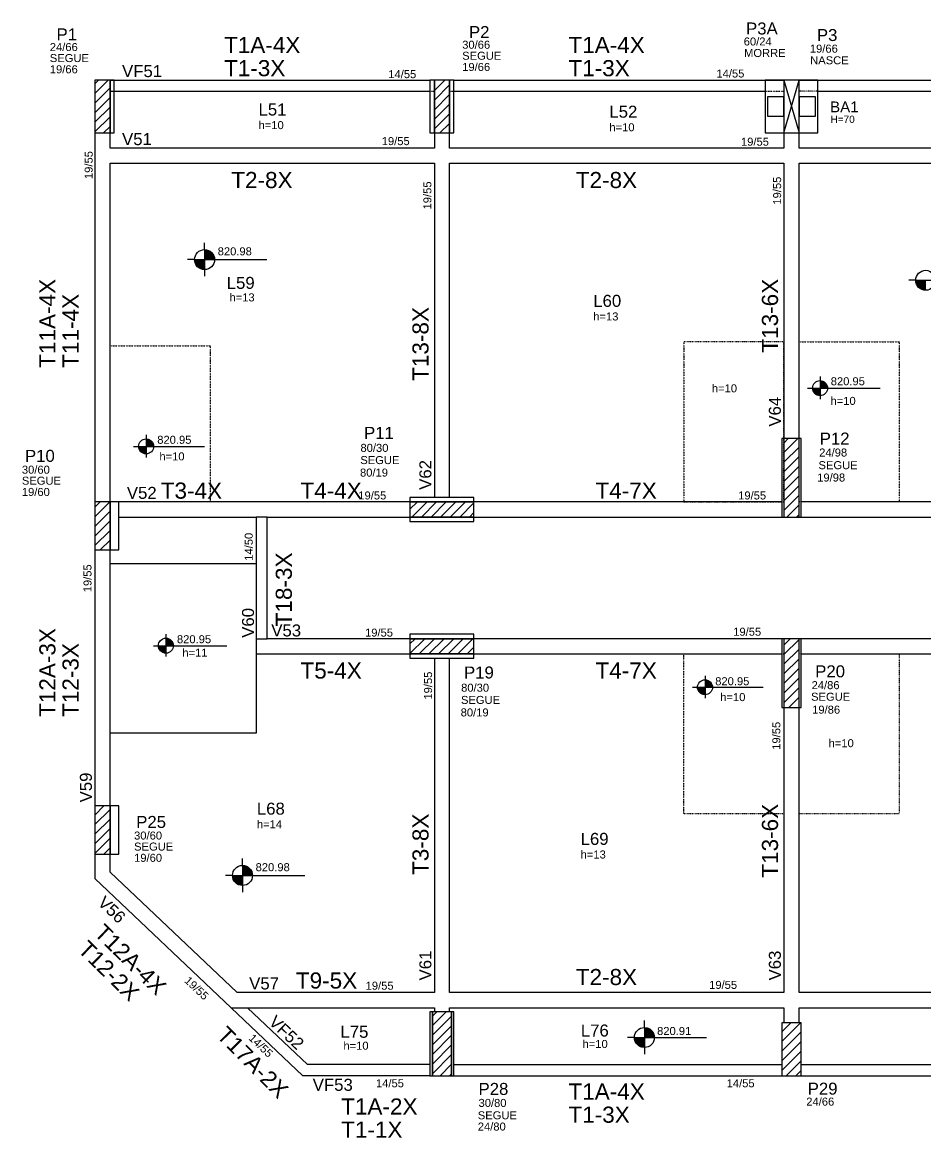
# Model space of a CAD drawing. Header units: millimetres. Extents: x 4248 to 7961, y 1155 to 5765.
# Drawn here: x 4290 to 5420, y 4358 to 5752 of the extents above; entities that cross this region are included whole.
import ezdxf

# ---------------------------------------------------------------- set-up
doc = ezdxf.new("R2010")
doc.units = ezdxf.units.MM
doc.linetypes.add('ESTILO_TQS_0004', pattern=[2, 0.5, -0.4, 0.1, -0.4, 0.1, -0.5])
for name, color, linetype in [('1', 1, 'Continuous'), ('3', 3, 'Continuous'), ('4', 4, 'Continuous'), ('7', 7, 'Continuous')]:
    doc.layers.add(name, color=color, linetype=linetype)
doc.layers.add('NOME DA VIGA', color=6, linetype='Continuous', lineweight=25)
doc.styles.get("Standard").update_dxf_attribs({"font": 'arial.ttf'})

msp = doc.modelspace()

# ---------------------------------------------------------------- linework, layer by layer
at = {"layer": '1', "linetype": 'Continuous'}
for p, q in [((5242.22, 5613.87), (5261.22, 5679.87)), ((5242.22, 5679.87), (5261.22, 5613.87))]:
    msp.add_line(p, q, dxfattribs=at)
at = {"layer": '3', "linetype": 'Continuous'}
for p, q in [((4380.72, 5663.17), (4397.42, 5679.87)), ((4380.72, 5675.19), (4385.4, 5679.87)), ((4805.22, 5666.94), (4818.15, 5679.87)), ((4805.22, 5678.96), (4806.13, 5679.87)), ((4805.22, 5654.92), (4824.22, 5673.92)), ((4380.72, 5651.15), (4399.72, 5670.15)), ((4805.22, 5642.9), (4824.22, 5661.9)), ((4380.72, 5639.13), (4399.72, 5658.13)), ((4380.72, 5627.1), (4399.72, 5646.1)), ((4805.22, 5630.88), (4824.22, 5649.88)), ((4380.72, 5615.08), (4399.72, 5634.08)), ((4805.22, 5618.86), (4824.22, 5637.86)), ((4391.52, 5613.87), (4399.72, 5622.06)), ((4812.25, 5613.87), (4824.22, 5625.83)), ((4517.9, 5468.09), (4517.9, 5476.67)), ((4517.9, 5468.09), (4517.9, 5443.09)), ((4517.9, 5467.48), (4521.75, 5467.48)), ((4517.9, 5466.69), (4523.65, 5466.69)), ((4517.9, 5465.9), (4524.97, 5465.9)), ((4517.9, 5465.1), (4526.01, 5465.1)), ((4517.9, 5464.31), (4526.85, 5464.31)), ((4517.9, 5463.52), (4527.56, 5463.52)), ((4505.4, 5455.59), (4496.68, 5455.59)), ((4505.4, 5455.59), (4530.4, 5455.59)), ((4517.9, 5454.8), (4505.4, 5454.8)), ((4517.9, 5454), (4505.5, 5454)), ((4517.9, 5453.21), (4505.63, 5453.21)), ((4517.9, 5452.42), (4505.81, 5452.42)), ((4517.9, 5451.63), (4506.04, 5451.63)), ((4517.9, 5450.83), (4506.34, 5450.83)), ((4517.9, 5450.04), (4506.7, 5450.04)), ((4517.9, 5449.25), (4507.13, 5449.25)), ((4517.9, 5462.73), (4528.16, 5462.73)), ((4517.9, 5461.93), (4528.67, 5461.93)), ((4517.9, 5461.14), (4529.1, 5461.14)), ((4517.9, 5460.35), (4529.46, 5460.35)), ((4517.9, 5459.55), (4529.75, 5459.55)), ((4517.9, 5458.76), (4529.99, 5458.76)), ((4517.9, 5457.97), (4530.17, 5457.97)), ((4517.9, 5457.18), (4530.3, 5457.18)), ((4517.9, 5456.38), (4530.4, 5456.38)), ((4530.4, 5455.59), (4595.7, 5455.59)), ((4517.9, 5448.45), (4507.63, 5448.45)), ((4517.9, 5447.66), (4508.23, 5447.66)), ((4517.9, 5446.87), (4508.94, 5446.87)), ((4517.9, 5446.08), (4509.79, 5446.08)), ((4517.9, 5445.28), (4510.83, 5445.28)), ((4517.9, 5444.49), (4512.15, 5444.49)), ((4517.9, 5443.7), (4514.05, 5443.7)), ((4517.9, 5443.09), (4517.9, 5434.87)), ((5407.1, 5429.71), (5398.38, 5429.71)), ((5407.1, 5429.71), (5432.1, 5429.71)), ((5419.6, 5428.91), (5407.1, 5428.91)), ((5419.6, 5428.12), (5407.2, 5428.12)), ((5419.6, 5427.33), (5407.33, 5427.33)), ((5419.6, 5426.53), (5407.51, 5426.53)), ((5419.6, 5425.74), (5407.74, 5425.74)), ((5419.6, 5424.95), (5408.04, 5424.95)), ((5419.6, 5424.16), (5408.4, 5424.16)), ((5419.6, 5423.36), (5408.83, 5423.36)), ((5419.6, 5422.57), (5409.33, 5422.57)), ((5419.6, 5421.78), (5409.93, 5421.78)), ((5419.6, 5420.98), (5410.64, 5420.98)), ((5419.6, 5420.19), (5411.49, 5420.19)), ((5419.6, 5419.4), (5412.52, 5419.4)), ((5419.6, 5418.61), (5413.85, 5418.61)), ((5419.6, 5417.81), (5415.75, 5417.81)), ((5287.45, 5309.43), (5287.45, 5281.22)), ((5287.45, 5304.32), (5287.45, 5285.57)), ((5287.45, 5303.87), (5290.34, 5303.87)), ((5287.45, 5303.27), (5291.76, 5303.27)), ((5287.45, 5302.68), (5292.76, 5302.68)), ((5287.45, 5302.08), (5293.53, 5302.08)), ((5287.45, 5301.49), (5294.17, 5301.49)), ((5287.45, 5300.89), (5294.7, 5300.89)), ((5287.45, 5300.3), (5295.15, 5300.3)), ((5287.45, 5299.71), (5295.53, 5299.71)), ((5287.45, 5299.11), (5295.85, 5299.11)), ((5287.45, 5298.52), (5296.12, 5298.52)), ((5287.45, 5297.92), (5296.34, 5297.92)), ((5287.45, 5297.33), (5296.52, 5297.33)), ((5287.45, 5296.73), (5296.66, 5296.73)), ((5287.45, 5296.14), (5296.75, 5296.14)), ((5271.81, 5294.95), (5362.8, 5294.95)), ((5278.08, 5294.95), (5296.83, 5294.95)), ((5287.45, 5294.35), (5278.08, 5294.35)), ((5287.45, 5293.76), (5278.15, 5293.76)), ((5287.45, 5293.16), (5278.25, 5293.16)), ((5287.45, 5292.57), (5278.38, 5292.57)), ((5287.45, 5291.98), (5278.56, 5291.98)), ((5287.45, 5291.38), (5278.78, 5291.38)), ((5287.45, 5290.79), (5279.05, 5290.79)), ((5287.45, 5290.19), (5279.37, 5290.19)), ((5287.45, 5289.6), (5279.75, 5289.6)), ((5287.45, 5289), (5280.2, 5289)), ((5287.45, 5288.41), (5280.74, 5288.41)), ((5287.45, 5287.81), (5281.37, 5287.81)), ((5287.45, 5287.22), (5282.15, 5287.22)), ((5287.45, 5286.62), (5283.14, 5286.62)), ((5287.45, 5286.03), (5284.57, 5286.03)), ((5287.45, 5295.54), (5296.83, 5295.54)), ((4444.82, 5236.7), (4444.82, 5208.49)), ((4444.82, 5231.6), (4444.82, 5212.85)), ((4444.82, 5231.14), (4447.7, 5231.14)), ((4444.82, 5230.55), (4449.13, 5230.55)), ((4444.82, 5229.95), (4450.12, 5229.95)), ((4444.82, 5229.36), (4450.9, 5229.36)), ((4444.82, 5228.76), (4451.53, 5228.76)), ((4444.82, 5228.17), (4452.06, 5228.17)), ((4444.82, 5227.57), (4452.51, 5227.57)), ((4444.82, 5226.98), (4452.89, 5226.98)), ((4444.82, 5226.38), (4453.22, 5226.38)), ((5242.22, 5214.4), (5259.69, 5231.87)), ((5242.22, 5226.42), (5247.67, 5231.87)), ((4429.17, 5222.22), (4517.79, 5222.22)), ((4435.44, 5222.22), (4454.19, 5222.22)), ((4444.82, 5221.63), (4435.44, 5221.63)), ((4444.82, 5221.03), (4435.52, 5221.03)), ((4444.82, 5220.44), (4435.61, 5220.44)), ((4444.82, 5219.84), (4435.75, 5219.84)), ((4444.82, 5219.25), (4435.93, 5219.25)), ((4444.82, 5218.65), (4436.15, 5218.65)), ((4444.82, 5218.06), (4436.42, 5218.06)), ((4444.82, 5217.46), (4436.74, 5217.46)), ((4444.82, 5216.87), (4437.12, 5216.87)), ((4444.82, 5216.27), (4437.57, 5216.27)), ((4444.82, 5215.68), (4438.1, 5215.68)), ((4444.82, 5215.09), (4438.74, 5215.09)), ((4444.82, 5214.49), (4439.51, 5214.49)), ((4444.82, 5213.9), (4440.5, 5213.9)), ((4444.82, 5213.3), (4441.93, 5213.3)), ((4444.82, 5225.79), (4453.49, 5225.79)), ((4444.82, 5225.19), (4453.71, 5225.19)), ((4444.82, 5224.6), (4453.88, 5224.6)), ((4444.82, 5224.01), (4454.02, 5224.01)), ((4444.82, 5223.41), (4454.12, 5223.41)), ((4444.82, 5222.82), (4454.19, 5222.82)), ((5242.22, 5202.38), (5261.22, 5221.38)), ((5242.22, 5190.36), (5261.22, 5209.36)), ((5242.22, 5178.34), (5261.22, 5197.34)), ((5242.22, 5166.31), (5261.22, 5185.31)), ((5242.22, 5154.29), (5261.22, 5173.29)), ((5242.22, 5142.27), (5261.22, 5161.27)), ((4380.72, 5134.25), (4399.34, 5152.87)), ((4380.72, 5146.27), (4387.32, 5152.87)), ((4774.72, 5143.58), (4784, 5152.87)), ((4777.02, 5133.87), (4796.02, 5152.87)), ((4789.04, 5133.87), (4808.04, 5152.87)), ((4801.07, 5133.87), (4820.07, 5152.87)), ((4813.09, 5133.87), (4832.09, 5152.87)), ((4825.11, 5133.87), (4844.11, 5152.87)), ((4837.13, 5133.87), (4854.72, 5151.46)), ((5245.84, 5133.87), (5261.22, 5149.25)), ((4380.72, 5122.23), (4399.72, 5141.23)), ((4380.72, 5110.21), (4399.72, 5129.21)), ((4849.15, 5133.87), (4854.72, 5139.44)), ((5257.86, 5133.87), (5261.22, 5137.23)), ((4380.72, 5098.19), (4399.72, 5117.19)), ((4387.42, 5092.87), (4399.72, 5105.17)), ((4399.44, 5092.87), (4399.72, 5093.15)), ((4469.54, 4987.67), (4469.54, 4959.46)), ((4469.54, 4982.57), (4469.54, 4963.82)), ((4469.54, 4982.11), (4472.42, 4982.11)), ((4469.54, 4981.52), (4473.85, 4981.52)), ((4469.54, 4980.92), (4474.84, 4980.92)), ((4469.54, 4980.33), (4475.62, 4980.33)), ((4469.54, 4979.73), (4476.25, 4979.73)), ((4469.54, 4979.14), (4476.78, 4979.14)), ((4469.54, 4978.54), (4477.23, 4978.54)), ((4469.54, 4977.95), (4477.61, 4977.95)), ((4469.54, 4977.35), (4477.94, 4977.35)), ((4469.54, 4976.76), (4478.21, 4976.76)), ((4469.54, 4976.16), (4478.43, 4976.16)), ((4469.54, 4975.57), (4478.6, 4975.57)), ((4774.72, 4963.27), (4793.32, 4981.87)), ((4774.72, 4975.29), (4781.29, 4981.87)), ((4786.34, 4962.87), (4805.34, 4981.87)), ((4798.36, 4962.87), (4817.36, 4981.87)), ((4810.38, 4962.87), (4829.38, 4981.87)), ((4822.4, 4962.87), (4841.4, 4981.87)), ((4834.42, 4962.87), (4853.42, 4981.87)), ((5242.22, 4973.98), (5250.11, 4981.87)), ((5242.22, 4961.96), (5261.22, 4980.96)), ((4453.89, 4973.19), (4545.58, 4973.19)), ((4460.16, 4973.19), (4478.91, 4973.19)), ((4469.54, 4972.6), (4460.16, 4972.6)), ((4469.54, 4972), (4460.24, 4972)), ((4469.54, 4971.41), (4460.33, 4971.41)), ((4469.54, 4970.81), (4460.47, 4970.81)), ((4469.54, 4970.22), (4460.65, 4970.22)), ((4469.54, 4969.62), (4460.87, 4969.62)), ((4469.54, 4969.03), (4461.14, 4969.03)), ((4469.54, 4968.43), (4461.46, 4968.43)), ((4469.54, 4967.84), (4461.84, 4967.84)), ((4469.54, 4967.24), (4462.29, 4967.24)), ((4469.54, 4966.65), (4462.82, 4966.65)), ((4469.54, 4966.06), (4463.46, 4966.06)), ((4469.54, 4965.46), (4464.23, 4965.46)), ((4469.54, 4964.87), (4465.22, 4964.87)), ((4469.54, 4964.27), (4466.65, 4964.27)), ((4469.54, 4974.97), (4478.74, 4974.97)), ((4469.54, 4974.38), (4478.84, 4974.38)), ((4469.54, 4973.79), (4478.91, 4973.79)), ((4846.44, 4962.87), (4854.72, 4971.15)), ((5242.22, 4949.94), (5261.22, 4968.94)), ((5242.22, 4937.92), (5261.22, 4956.92)), ((5143.64, 4935.64), (5143.64, 4907.44)), ((5242.22, 4925.9), (5261.22, 4944.9)), ((5128, 4921.17), (5216.49, 4921.17)), ((5134.27, 4921.17), (5153.02, 4921.17)), ((5143.64, 4920.57), (5134.27, 4920.57)), ((5143.64, 4919.98), (5134.35, 4919.98)), ((5143.64, 4930.54), (5143.64, 4911.79)), ((5143.64, 4930.08), (5146.53, 4930.08)), ((5143.64, 4929.49), (5147.96, 4929.49)), ((5143.64, 4928.9), (5148.95, 4928.9)), ((5143.64, 4928.3), (5149.73, 4928.3)), ((5143.64, 4927.71), (5150.36, 4927.71)), ((5143.64, 4927.11), (5150.89, 4927.11)), ((5143.64, 4926.52), (5151.34, 4926.52)), ((5143.64, 4925.92), (5151.72, 4925.92)), ((5143.64, 4925.33), (5152.04, 4925.33)), ((5143.64, 4924.73), (5152.31, 4924.73)), ((5143.64, 4924.14), (5152.54, 4924.14)), ((5143.64, 4923.54), (5152.71, 4923.54)), ((5143.64, 4922.95), (5152.85, 4922.95)), ((5143.64, 4922.35), (5152.94, 4922.35)), ((5143.64, 4921.76), (5153.02, 4921.76)), ((5242.22, 4913.88), (5261.22, 4932.88)), ((5242.22, 4901.86), (5261.22, 4920.86)), ((5143.64, 4919.38), (5134.44, 4919.38)), ((5143.64, 4918.79), (5134.58, 4918.79)), ((5143.64, 4918.19), (5134.75, 4918.19)), ((5143.64, 4917.6), (5134.97, 4917.6)), ((5143.64, 4917), (5135.24, 4917)), ((5143.64, 4916.41), (5135.57, 4916.41)), ((5143.64, 4915.81), (5135.95, 4915.81)), ((5143.64, 4915.22), (5136.4, 4915.22)), ((5143.64, 4914.62), (5136.93, 4914.62)), ((5143.64, 4914.03), (5137.56, 4914.03)), ((5143.64, 4913.43), (5138.34, 4913.43)), ((5143.64, 4912.84), (5139.33, 4912.84)), ((5143.64, 4912.25), (5140.76, 4912.25)), ((5248.25, 4895.87), (5261.22, 4908.84)), ((5260.27, 4895.87), (5261.22, 4896.82)), ((4380.72, 4761.61), (4391.98, 4772.87)), ((4380.72, 4749.58), (4399.72, 4768.58)), ((4380.72, 4737.56), (4399.72, 4756.56)), ((4380.72, 4725.54), (4399.72, 4744.54)), ((4380.72, 4713.52), (4399.72, 4732.52)), ((4392.09, 4712.87), (4399.72, 4720.5)), ((4565.31, 4698.57), (4565.31, 4707.15)), ((4565.31, 4698.57), (4565.31, 4673.57)), ((4565.31, 4697.97), (4569.16, 4697.97)), ((4565.31, 4697.17), (4571.06, 4697.17)), ((4552.81, 4686.07), (4544.1, 4686.07)), ((4552.81, 4686.07), (4577.81, 4686.07)), ((4565.31, 4685.28), (4552.81, 4685.28)), ((4565.31, 4684.49), (4552.91, 4684.49)), ((4565.31, 4683.69), (4553.04, 4683.69)), ((4565.31, 4682.9), (4553.22, 4682.9)), ((4565.31, 4696.38), (4572.38, 4696.38)), ((4565.31, 4695.59), (4573.42, 4695.59)), ((4565.31, 4694.79), (4574.26, 4694.79)), ((4565.31, 4694), (4574.97, 4694)), ((4565.31, 4693.21), (4575.57, 4693.21)), ((4565.31, 4692.42), (4576.08, 4692.42)), ((4565.31, 4691.62), (4576.51, 4691.62)), ((4565.31, 4690.83), (4576.87, 4690.83)), ((4565.31, 4690.04), (4577.16, 4690.04)), ((4565.31, 4689.24), (4577.4, 4689.24)), ((4565.31, 4688.45), (4577.58, 4688.45)), ((4565.31, 4687.66), (4577.71, 4687.66)), ((4565.31, 4686.87), (4577.81, 4686.87)), ((4577.81, 4686.07), (4643.11, 4686.07)), ((4565.31, 4682.11), (4553.45, 4682.11)), ((4565.31, 4681.32), (4553.75, 4681.32)), ((4565.31, 4680.52), (4554.11, 4680.52)), ((4565.31, 4679.73), (4554.54, 4679.73)), ((4565.31, 4678.94), (4555.04, 4678.94)), ((4565.31, 4678.14), (4555.64, 4678.14)), ((4565.31, 4677.35), (4556.35, 4677.35)), ((4565.31, 4676.56), (4557.2, 4676.56)), ((4565.31, 4675.77), (4558.24, 4675.77)), ((4565.31, 4674.97), (4559.56, 4674.97)), ((4565.31, 4674.18), (4561.46, 4674.18)), ((4565.31, 4673.57), (4565.31, 4665.35)), ((4802.72, 4498.42), (4820.17, 4515.87)), ((4802.72, 4510.44), (4808.15, 4515.87)), ((4802.72, 4486.4), (4826.72, 4510.4)), ((5067.89, 4496.12), (5067.89, 4504.7)), ((5239.72, 4478.63), (5262.96, 4501.87)), ((5239.72, 4490.65), (5250.94, 4501.87)), ((4802.72, 4474.38), (4826.72, 4498.38)), ((5067.89, 4496.12), (5067.89, 4471.12)), ((5067.89, 4495.51), (5071.74, 4495.51)), ((5067.89, 4494.72), (5073.64, 4494.72)), ((5067.89, 4493.92), (5074.96, 4493.92)), ((5067.89, 4493.13), (5076, 4493.13)), ((5067.89, 4492.34), (5076.85, 4492.34)), ((5067.89, 4491.55), (5077.55, 4491.55)), ((5067.89, 4490.75), (5078.15, 4490.75)), ((5067.89, 4489.96), (5078.66, 4489.96)), ((5067.89, 4489.17), (5079.09, 4489.17)), ((5067.89, 4488.37), (5079.45, 4488.37)), ((5239.72, 4466.61), (5263.72, 4490.61)), ((4802.72, 4462.36), (4826.72, 4486.36)), ((4802.72, 4450.34), (4826.72, 4474.34)), ((5055.39, 4483.62), (5046.68, 4483.62)), ((5055.39, 4483.62), (5080.39, 4483.62)), ((5067.89, 4482.82), (5055.39, 4482.82)), ((5067.89, 4482.03), (5055.49, 4482.03)), ((5067.89, 4481.24), (5055.62, 4481.24)), ((5067.89, 4480.45), (5055.8, 4480.45)), ((5067.89, 4479.65), (5056.04, 4479.65)), ((5067.89, 4478.86), (5056.33, 4478.86)), ((5067.89, 4478.07), (5056.69, 4478.07)), ((5067.89, 4477.27), (5057.12, 4477.27)), ((5067.89, 4476.48), (5057.63, 4476.48)), ((5067.89, 4475.69), (5058.23, 4475.69)), ((5067.89, 4474.9), (5058.94, 4474.9)), ((5067.89, 4474.1), (5059.78, 4474.1)), ((5067.89, 4487.58), (5079.75, 4487.58)), ((5067.89, 4486.79), (5079.98, 4486.79)), ((5067.89, 4486), (5080.16, 4486)), ((5067.89, 4485.2), (5080.29, 4485.2)), ((5067.89, 4484.41), (5080.39, 4484.41)), ((5080.39, 4483.62), (5145.7, 4483.62)), ((5239.72, 4454.59), (5263.72, 4478.59)), ((4802.72, 4438.32), (4826.72, 4462.32)), ((5067.89, 4473.31), (5060.82, 4473.31)), ((5067.89, 4472.52), (5062.14, 4472.52)), ((5067.89, 4471.73), (5064.04, 4471.73)), ((5067.89, 4471.12), (5067.89, 4462.9)), ((5239.72, 4442.57), (5263.72, 4466.57)), ((4812.29, 4435.87), (4826.72, 4450.29)), ((5245.04, 4435.87), (5263.72, 4454.55)), ((4824.31, 4435.87), (4826.72, 4438.27)), ((5257.06, 4435.87), (5263.72, 4442.52))]:
    msp.add_line(p, q, dxfattribs=at)
at = {"layer": '3', "color": 1, "linetype": 'Continuous'}
for p, q in [((4399.72, 5679.87), (4799.72, 5679.87)), ((4829.72, 5679.87), (5242.22, 5679.87)), ((5261.22, 5679.87), (5679.22, 5679.87)), ((4399.72, 5665.87), (4799.72, 5665.87)), ((4829.72, 5665.87), (5218.72, 5665.87)), ((5284.72, 5665.87), (5655.72, 5665.87)), ((4551.11, 4520.87), (4640.91, 4435.87)), ((4571.48, 4520.87), (4646.49, 4449.87)), ((4799.72, 4449.87), (4646.49, 4449.87)), ((4829.72, 4449.87), (5239.72, 4449.87)), ((5263.72, 4449.87), (5650.72, 4449.87)), ((4799.72, 4435.87), (4640.91, 4435.87)), ((4829.72, 4435.87), (5239.72, 4435.87)), ((5263.72, 4435.87), (5676.72, 4435.87))]:
    msp.add_line(p, q, dxfattribs=at)
at = {"layer": '3', "linetype": 'ESTILO_TQS_0004'}
for p, q in [((4799.72, 5665.87), (4805.22, 5665.87)), ((4824.22, 5665.87), (4829.72, 5665.87)), ((5218.72, 5665.87), (5242.22, 5665.87)), ((5284.72, 5665.87), (5261.22, 5665.87))]:
    msp.add_line(p, q, dxfattribs=at)
at = {"layer": '3', "linetype": 'Continuous'}
for points in [[(5218.72, 5613.87), (5284.72, 5613.87), (5284.72, 5679.87), (5218.72, 5679.87), (5218.72, 5613.87)], [(4805.22, 5613.87), (4805.22, 5594.87)], [(4824.22, 5594.87), (4824.22, 5613.87)], [(5242.22, 5613.87), (5242.22, 5594.87)], [(5261.22, 5594.87), (5261.22, 5613.87)], [(4582.22, 5133.87), (4582.22, 4962.87)], [(4596.22, 5133.87), (4582.22, 5133.87)], [(4596.22, 4981.87), (4596.22, 5133.87)], [(4582.22, 4981.87), (4596.22, 4981.87)], [(4805.22, 4520.87), (4805.22, 4515.87)], [(4824.22, 4515.87), (4824.22, 4520.87)], [(5242.22, 4520.87), (5242.22, 4501.87)], [(5261.22, 4501.87), (5261.22, 4520.87)]]:
    msp.add_lwpolyline(points, dxfattribs=at)
at = {"layer": '3', "color": 1, "linetype": 'Continuous'}
for points in [[(4380.72, 5613.87), (4380.72, 5585.37)], [(4399.72, 5594.87), (4399.72, 5613.87)], [(4805.22, 5594.87), (4399.72, 5594.87)], [(5242.22, 5594.87), (4824.22, 5594.87)], [(5679.22, 5594.87), (5261.22, 5594.87)], [(4380.72, 5585.37), (4380.72, 5152.87)], [(4399.72, 5575.87), (4805.22, 5575.87)], [(4399.72, 5152.87), (4399.72, 5575.87)], [(4805.22, 5575.87), (4805.22, 5158.37)], [(4824.22, 5575.87), (5242.22, 5575.87)], [(4824.22, 5158.37), (4824.22, 5575.87)], [(5242.22, 5575.87), (5242.22, 5231.87)], [(5261.22, 5575.87), (5679.22, 5575.87)], [(5261.22, 5231.87), (5261.22, 5575.87)], [(4589.22, 5152.87), (4410.72, 5152.87)], [(4774.72, 5152.87), (4589.22, 5152.87)], [(5239.72, 5152.87), (4854.72, 5152.87)], [(5648.72, 5152.87), (5263.72, 5152.87)], [(4410.72, 5133.87), (4582.22, 5133.87)], [(4596.22, 5133.87), (4774.72, 5133.87)], [(4854.72, 5133.87), (5239.72, 5133.87)], [(5263.72, 5133.87), (5648.72, 5133.87)], [(4380.72, 5092.87), (4380.72, 4772.87)], [(4399.72, 4772.87), (4399.72, 5092.87)], [(4399.72, 5075.87), (4582.22, 5075.87), (4582.22, 4863.87), (4399.72, 4863.87), (4399.72, 5075.87)], [(4774.72, 4981.87), (4596.22, 4981.87)], [(5239.72, 4981.87), (4854.72, 4981.87)], [(5643.72, 4981.87), (5263.72, 4981.87)], [(4582.22, 4962.87), (4774.72, 4962.87)], [(4854.72, 4962.87), (5239.72, 4962.87)], [(5263.72, 4962.87), (5643.72, 4962.87)], [(4805.22, 4957.37), (4805.22, 4539.87)], [(4824.22, 4539.87), (4824.22, 4957.37)], [(5242.22, 4895.87), (5242.22, 4539.87)], [(5261.22, 4539.87), (5261.22, 4895.87)], [(4380.72, 4712.87), (4380.72, 4682.16)], [(4399.72, 4690.34), (4399.72, 4712.87)], [(4558.68, 4539.87), (4399.72, 4690.34)], [(4380.72, 4682.16), (4551.11, 4520.87)], [(4805.22, 4539.87), (4558.68, 4539.87)], [(5242.22, 4539.87), (4824.22, 4539.87)], [(5679.22, 4539.87), (5261.22, 4539.87)], [(4551.11, 4520.87), (4805.22, 4520.87)], [(4824.22, 4520.87), (5242.22, 4520.87)], [(5261.22, 4520.87), (5679.22, 4520.87)]]:
    msp.add_lwpolyline(points, dxfattribs=at)
at = {"layer": '3', "linetype": 'ESTILO_TQS_0004'}
for points in [[(5242.22, 5352.87), (5117.22, 5352.87), (5117.22, 5152.87), (5242.22, 5152.87), (5242.22, 5352.87)], [(5261.22, 5352.87), (5386.22, 5352.87), (5386.22, 5152.87), (5261.22, 5152.87), (5261.22, 5352.87)], [(4399.72, 5347.87), (4524.72, 5347.87), (4524.72, 5152.87), (4399.72, 5152.87), (4399.72, 5347.87)], [(5242.22, 4762.87), (5117.22, 4762.87), (5117.22, 4962.87), (5242.22, 4962.87), (5242.22, 4762.87)], [(5261.22, 4962.87), (5386.22, 4962.87), (5386.22, 4762.87), (5261.22, 4762.87), (5261.22, 4962.87)]]:
    msp.add_lwpolyline(points, dxfattribs=at)
at = {"layer": '3', "linetype": 'Continuous'}
for centre, radius in [((4517.9, 5455.59), 12.5), ((5419.6, 5429.71), 12.5), ((5287.45, 5294.95), 9.38), ((4444.82, 5222.22), 9.38), ((4469.54, 4973.19), 9.38), ((5143.64, 4921.17), 9.38), ((4565.31, 4686.07), 12.5), ((5067.89, 4483.62), 12.5)]:
    msp.add_circle(centre, radius, dxfattribs=at)
at = {"layer": '7', "linetype": 'Continuous'}
for points in [[(4380.72, 5613.87), (4399.72, 5613.87), (4399.72, 5679.87), (4380.72, 5679.87), (4380.72, 5613.87)], [(4404.72, 5679.87), (4399.72, 5679.87), (4399.72, 5613.87), (4404.72, 5613.87), (4404.72, 5679.87)], [(4805.22, 5679.87), (4799.72, 5679.87), (4799.72, 5613.87), (4805.22, 5613.87), (4805.22, 5679.87)], [(4805.22, 5613.87), (4824.22, 5613.87), (4824.22, 5679.87), (4805.22, 5679.87), (4805.22, 5613.87)], [(4829.72, 5679.87), (4824.22, 5679.87), (4824.22, 5613.87), (4829.72, 5613.87), (4829.72, 5679.87)], [(5242.22, 5613.87), (5261.22, 5613.87), (5261.22, 5679.87), (5242.22, 5679.87), (5242.22, 5613.87)], [(5242.22, 5658.87), (5221.72, 5658.87), (5221.72, 5634.87), (5242.22, 5634.87), (5242.22, 5658.87)], [(5281.72, 5658.87), (5261.22, 5658.87), (5261.22, 5634.87), (5281.72, 5634.87), (5281.72, 5658.87)], [(5239.72, 5133.87), (5263.72, 5133.87), (5263.72, 5231.87), (5239.72, 5231.87), (5239.72, 5133.87)], [(5242.22, 5133.87), (5261.22, 5133.87), (5261.22, 5231.87), (5242.22, 5231.87), (5242.22, 5133.87)], [(4854.72, 5158.37), (4774.72, 5158.37), (4774.72, 5152.87), (4854.72, 5152.87), (4854.72, 5158.37)], [(4380.72, 5092.87), (4399.72, 5092.87), (4399.72, 5152.87), (4380.72, 5152.87), (4380.72, 5092.87)], [(4410.72, 5152.87), (4399.72, 5152.87), (4399.72, 5092.87), (4410.72, 5092.87), (4410.72, 5152.87)], [(4774.72, 5133.87), (4854.72, 5133.87), (4854.72, 5152.87), (4774.72, 5152.87), (4774.72, 5133.87)], [(4854.72, 5133.87), (4774.72, 5133.87), (4774.72, 5128.37), (4854.72, 5128.37), (4854.72, 5133.87)], [(4854.72, 4987.37), (4774.72, 4987.37), (4774.72, 4981.87), (4854.72, 4981.87), (4854.72, 4987.37)], [(4774.72, 4962.87), (4854.72, 4962.87), (4854.72, 4981.87), (4774.72, 4981.87), (4774.72, 4962.87)], [(5239.72, 4895.87), (5263.72, 4895.87), (5263.72, 4981.87), (5239.72, 4981.87), (5239.72, 4895.87)], [(5242.22, 4895.87), (5261.22, 4895.87), (5261.22, 4981.87), (5242.22, 4981.87), (5242.22, 4895.87)], [(4854.72, 4962.87), (4774.72, 4962.87), (4774.72, 4957.37), (4854.72, 4957.37), (4854.72, 4962.87)], [(4380.72, 4712.87), (4399.72, 4712.87), (4399.72, 4772.87), (4380.72, 4772.87), (4380.72, 4712.87)], [(4410.72, 4772.87), (4399.72, 4772.87), (4399.72, 4712.87), (4410.72, 4712.87), (4410.72, 4772.87)], [(4802.72, 4515.87), (4799.72, 4515.87), (4799.72, 4435.87), (4802.72, 4435.87), (4802.72, 4515.87)], [(4802.72, 4435.87), (4826.72, 4435.87), (4826.72, 4515.87), (4802.72, 4515.87), (4802.72, 4435.87)], [(4829.72, 4515.87), (4826.72, 4515.87), (4826.72, 4435.87), (4829.72, 4435.87), (4829.72, 4515.87)], [(5239.72, 4435.87), (5263.72, 4435.87), (5263.72, 4501.87), (5239.72, 4501.87), (5239.72, 4435.87)]]:
    msp.add_lwpolyline(points, dxfattribs=at)

# ---------------------------------------------------------------- texts
at = {"layer": '3', "color": 2, "linetype": 'Continuous'}
for s, height, p in [('30/66', 10, (4840.03, 5719.07)), ('60/24', 10, (5192.08, 5723.12)), ('24/66', 10, (4324.37, 5716.17)), ('SEGUE', 10, (4840.03, 5705.31)), ('MORRE', 10, (5192.47, 5708.77)), ('19/66', 10, (5274.73, 5714.17)), ('SEGUE', 10, (4324.37, 5702.4)), ('19/66', 10, (4840.03, 5691.27)), ('NASCE', 10, (5275.12, 5699.62)), ('19/66', 10, (4324.37, 5688.37)), ('14/55', 10, (4747.63, 5682.3)), ('14/55', 10, (5157.91, 5683.1)), ('H=70', 9, (5300.45, 5626.37)), ('h=10', 10, (4585.39, 5618.63)), ('h=10', 10, (5024.07, 5615.91)), ('19/55', 10, (4739.41, 5598.62)), ('19/55', 10, (5188.64, 5597.88)), ('820.98', 10, (4534.3, 5460.91)), ('h=13', 10, (4549.02, 5403.36)), ('h=13', 10, (5003.9, 5379.55)), ('h=10', 10, (5152.2, 5289.74)), ('820.95', 10, (5300.84, 5298.58)), ('h=10', 10, (5300.57, 5274.04)), ('820.95', 10, (4458.73, 5225.45)), ('h=10', 10, (4461.4, 5204.7)), ('80/30', 10, (4712.84, 5215.35)), ('24/98', 10, (5286.4, 5209.53)), ('30/60', 10, (4289.44, 5188.07)), ('SEGUE', 10, (4712.64, 5200.08)), ('SEGUE', 10, (5285.57, 5193.71)), ('SEGUE', 10, (4289.44, 5174.3)), ('80/19', 10, (4712.27, 5184.47)), ('19/98', 10, (5283.91, 5178.3)), ('19/60', 10, (4289.44, 5160.27)), ('19/55', 10, (4710.15, 5155.9)), ('19/55', 10, (5185.09, 5155.88)), ('19/55', 10, (4718.55, 4984.52)), ('19/55', 10, (5178.91, 4985.62)), ('820.95', 10, (4483.35, 4976.24)), ('h=11', 10, (4490.11, 4959.45)), ('820.95', 10, (5156.39, 4923.75)), ('80/30', 10, (4838.69, 4915.67)), ('24/86', 10, (5276.93, 4918.85)), ('SEGUE', 10, (4838.49, 4900.4)), ('h=10', 10, (5162.68, 4903.95)), ('SEGUE', 10, (5276.26, 4904.4)), ('80/19', 10, (4838.12, 4884.78)), ('19/86', 10, (5277.61, 4888.21)), ('h=10', 10, (5298.21, 4846.36)), ('h=14', 10, (4583.28, 4745.04)), ('30/60', 10, (4429.76, 4730.93)), ('SEGUE', 10, (4429.76, 4717.16)), ('19/60', 10, (4429.76, 4703.13)), ('h=13', 10, (4988.11, 4707.26)), ('820.98', 10, (4581.71, 4691.4)), ('19/55', 10, (4719.3, 4543.32)), ('19/55', 10, (5148.79, 4544.36)), ('820.91', 10, (5083.73, 4486.7)), ('h=10', 10, (4691.48, 4468.34)), ('h=10', 10, (4990.52, 4470.53)), ('14/55', 10, (4732.23, 4421.41)), ('14/55', 10, (5170.73, 4421.41)), ('30/80', 10, (4860.47, 4396.86)), ('24/66', 10, (5270.27, 4398.5)), ('SEGUE', 10, (4859.52, 4381.37)), ('24/80', 10, (4859.52, 4367.34))]:
    msp.add_text(s, height=height, dxfattribs=at).set_placement(p)
for s, rotation, p in [('19/55', 90, (4377.95, 5556.23)), ('19/55', 90, (4801.47, 5518.27)), ('19/55', 90, (5238.8, 5524.26)), ('14/50', 90, (4578.1, 5079.3)), ('19/55', 90, (4376.5, 5039.88)), ('19/55', 90, (4802.34, 4905.78)), ('19/55', 90, (5237.81, 4843.13)), ('19/55', 316.572, (4491.82, 4553.63)), ('14/55', 316.572, (4572.17, 4481.81))]:
    msp.add_text(s, height=10, rotation=rotation, dxfattribs=at).set_placement(p)
at = {"layer": '4', "linetype": 'Continuous'}
for s, height, p in [('P1', 15, (4332.81, 5729.49)), ('P2', 15, (4848.47, 5732.4)), ('P3A', 15, (5194.95, 5736.85)), ('P3', 15, (5283.54, 5728.7)), ('VF51', 15, (4414.72, 5683.62)), ('L51', 15, (4585.39, 5635.63)), ('L52', 15, (5024.07, 5632.91)), ('BA1', 13.5, (5300.02, 5639.63)), ('V51', 15, (4414.72, 5598.62)), ('L59', 15, (4545.58, 5418.98)), ('L60', 15, (5003.9, 5396.55)), ('P11', 15, (4717.31, 5231.61)), ('P12', 15, (5287.11, 5224.46)), ('P10', 15, (4293.32, 5202.88)), ('V52', 15, (4420.72, 5156.62)), ('V53', 15, (4601.31, 4984.7)), ('P20', 15, (5281.43, 4933.62)), ('P19', 15, (4842.3, 4932.16)), ('L68', 15, (4583.28, 4762.04)), ('P25', 15, (4432.42, 4745.45)), ('L69', 15, (4988.11, 4724.26)), ('V57', 15, (4573.68, 4543.62)), ('L75', 15, (4687.79, 4483.24)), ('L76', 15, (4988.36, 4484.83)), ('VF53', 15, (4653.16, 4416.96)), ('P28', 15, (4860.47, 4411.86)), ('P29', 15, (5272.07, 4412.18))]:
    msp.add_text(s, height=height, dxfattribs=at).set_placement(p)
for s, rotation, p in [('V64', 90, (5238.47, 5246.87)), ('V62', 90, (4801.47, 5167.87)), ('V60', 90, (4579.7, 4983)), ('V59', 90, (4376.97, 4777.37)), ('V56', 316.572, (4383.25, 4650.7)), ('V61', 90, (4801.47, 4554.87)), ('V63', 90, (5238.47, 4554.87)), ('VF52', 316.573, (4597.06, 4501.58))]:
    msp.add_text(s, height=15, rotation=rotation, dxfattribs=at).set_placement(p)
at = {"layer": 'NOME DA VIGA', "color": 6, "linetype": 'Continuous'}
for s, p in [('T1A-4X', (4542.21, 5713.66)), ('T1A-4X', (4972.86, 5713.66)), ('T1-3X', (4542.21, 5684.73)), ('T1-3X', (4972.86, 5684.73)), ('T2-8X', (4551.28, 5544.93)), ('T2-8X', (4982.03, 5544.93)), ('T3-4X', (4463.09, 5156.85)), ('T4-4X', (4637.8, 5156.85)), ('T4-7X', (5006.68, 5156.85)), ('T5-4X', (4637.8, 4932.03)), ('T4-7X', (5006.68, 4932.03)), ('T9-5X', (4632.05, 4544.74)), ('T2-8X', (4982.03, 4549.08)), ('T1A-4X', (4972.86, 4406.02)), ('T1A-2X', (4688.67, 4387.34)), ('T1-3X', (4972.86, 4377.1)), ('T1-1X', (4688.67, 4358.41))]:
    msp.add_text(s, height=20.16, dxfattribs=at).set_placement(p)
for s, rotation, p in [('T11A-4X', 90, (4331.46, 5320.35)), ('T13-6X', 90, (5234.93, 5339.25)), ('T11-4X', 90, (4360.39, 5320.35)), ('T13-8X', 90, (4797.93, 5303.97)), ('T18-3X', 90, (4627.02, 4997.3)), ('T12A-3X', 90, (4331.46, 4884.1)), ('T12-3X', 90, (4360.39, 4884.1)), ('T13-6X', 90, (5234.93, 4683.26)), ('T3-8X', 90, (4797.93, 4686.67)), ('T12A-4X', 315.52504, (4378.5, 4612.76)), ('T12-2X', 315.52504, (4358.23, 4592.12)), ('T17A-2X', 314.65245, (4531.84, 4485.03))]:
    msp.add_text(s, height=20.16, rotation=rotation, dxfattribs=at).set_placement(p)

doc.saveas('drawing.dxf')
